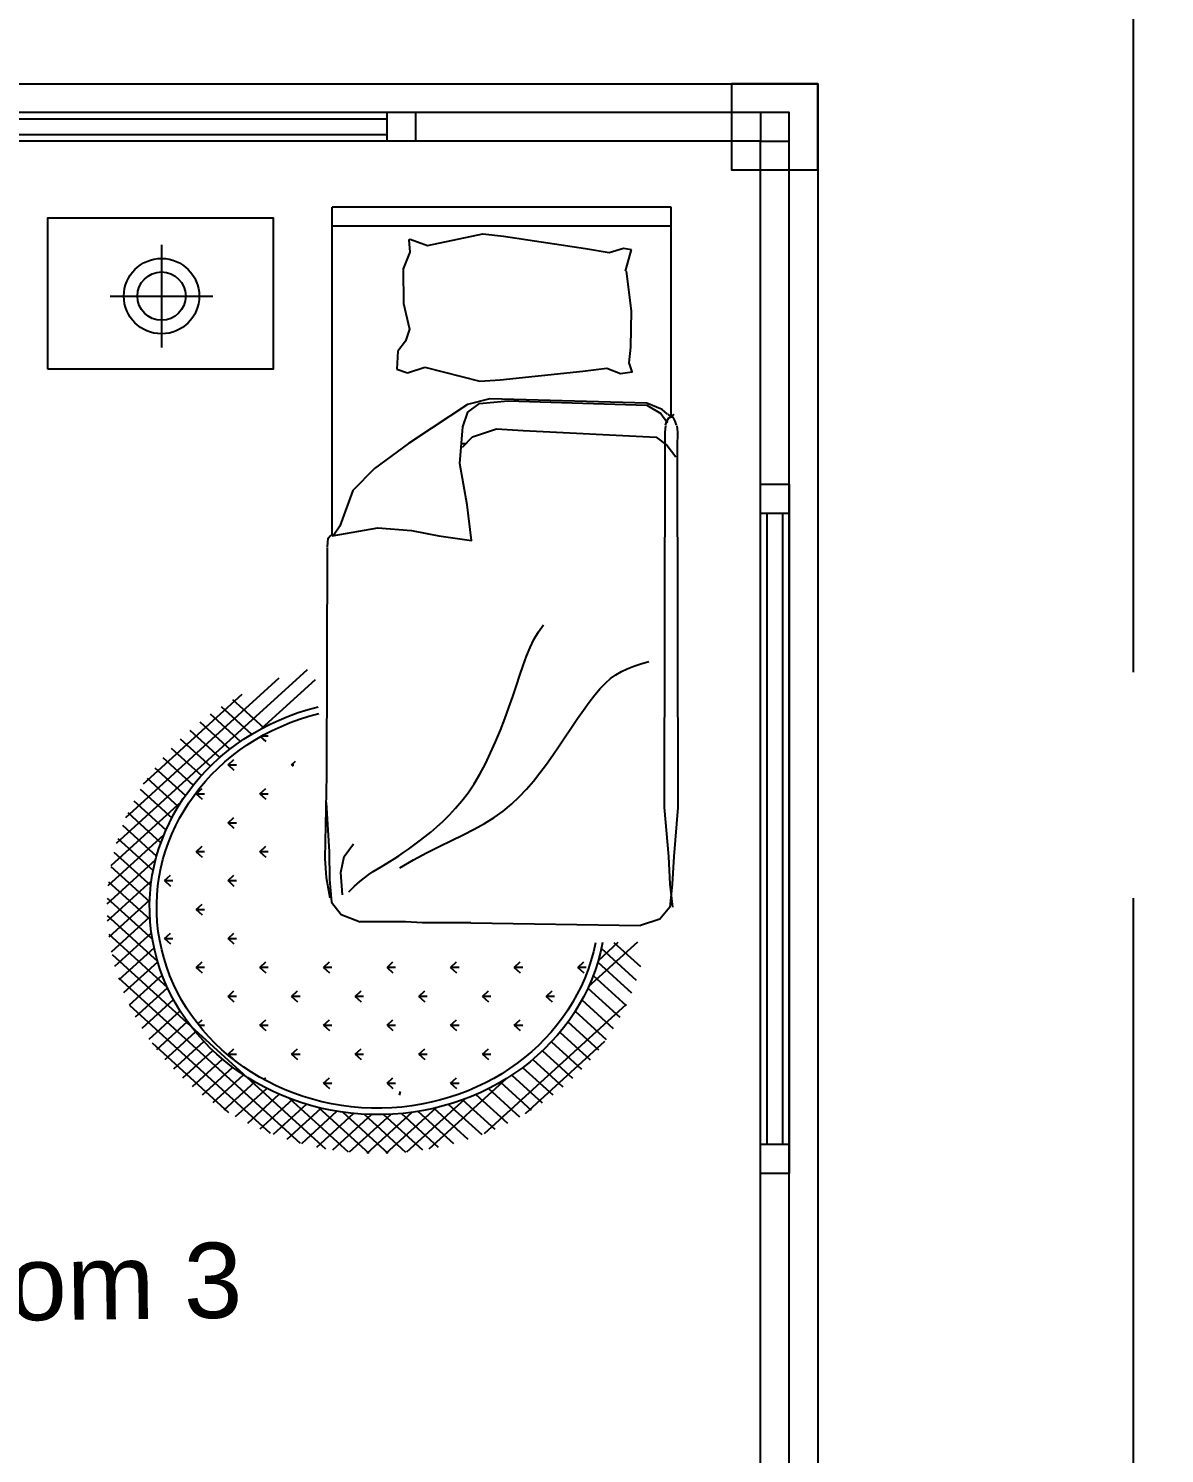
# Model space of a CAD drawing. Header units: metres. Extents: x 428 to 3974, y -4076 to 3914.
# Drawn here: x 1099.29 to 1102.306, y -3846.89 to -3843.108 of the extents above; entities that cross this region are included whole.
import ezdxf

# ---------------------------------------------------------------- set-up
doc = ezdxf.new("R2010")
doc.units = ezdxf.units.M
doc.header["$MEASUREMENT"] = 0
doc.header["$PDMODE"] = 2
doc.linetypes.add('ACAD_ISO02W100', pattern=[15, 12, -3])
for name, color, linetype in [('Dimension', 7, 'Continuous'), ('Edges', 7, 'Continuous'), ('M20 concreting', 3, 'Continuous'), ('ms section', 5, 'Continuous'), ('projected_site_clearence', 150, 'Continuous'), ('wall', 150, 'Continuous'), ('window', 2, 'Continuous')]:
    doc.layers.add(name, color=color, linetype=linetype)
doc.styles.add('labor camp', font='arial.ttf')
doc.dimstyles.new('1@100', dxfattribs={"dimtxt": 0.2, "dimasz": 0.175, "dimexe": 0.18, "dimexo": 0.0625, "dimgap": 0.09, "dimtad": 0, "dimtih": 1, "dimtoh": 1, "dimzin": 0, "dimdsep": 46, "dimtxsty": 'labor camp', "dimblk": 'OBLIQUE', "dimcen": 0.09, "dimadec": 0, "dimazin": 0, "dimtfac": 1, "dimtofl": 0, "dimtmove": 1, "dimatfit": 3, "dimfxl": 0.525, "dimfxlon": 1, "dimtolj": 1, "dimtzin": 0, "dimarcsym": 0})

# ---------------------------------------------------------------- blocks, each defined once
blk = doc.blocks.new('_Oblique')
at = {"color": 0, "linetype": 'ByBlock', "lineweight": -2}
blk.add_line((-0.5, -0.5), (0.5, 0.5), dxfattribs=at)
blk = doc.blocks.new('*D99')
at = {"layer": 'Defpoints', "color": 0, "transparency": 16777216}
for p in [(1101.3857, -3841.6061), (1101.3857, -3843.255), (1101.1571, -3843.3312)]:
    blk.add_point(p, dxfattribs=at)
at = {"layer": 'Dimension', "color": 0, "lineweight": -2, "transparency": 16777216}
for p, q in [((1101.2714, -3841.6061), (1101.2714, -3841.1768)), ((1101.2714, -3841.1768), (1101.4514, -3841.1768)), ((1101.1571, -3842.1311), (1101.1571, -3841.4261)), ((1101.3857, -3842.1311), (1101.3857, -3841.4261)), ((1101.1571, -3841.6061), (1101.3857, -3841.6061))]:
    blk.add_line(p, q, dxfattribs=at)
at = {"layer": 'Dimension', "color": 0, "lineweight": -2, "transparency": 16777216, "xscale": 0.175, "yscale": 0.175, "zscale": 0.175, "rotation": 180}
blk.add_blockref('_Oblique', (1101.1571, -3841.6061), dxfattribs=at)
at = {"layer": 'Dimension', "color": 0, "lineweight": -2, "transparency": 16777216, "xscale": 0.175, "yscale": 0.175, "zscale": 0.175}
blk.add_blockref('_Oblique', (1101.3857, -3841.6061), dxfattribs=at)
at = {"layer": 'Dimension', "color": 0, "transparency": 16777216, "insert": (1101.8012, -3841.1768), "char_height": 0.2, "attachment_point": 5, "style": 'labor camp'}
blk.add_mtext('\\A1;0.23', dxfattribs=at)
blk = doc.blocks.new('*D77')
at = {"layer": 'Defpoints', "color": 0, "transparency": 16777216}
for p in [(1101.3857, -3839.805), (1085.8299, -3843.255), (1101.3857, -3843.255)]:
    blk.add_point(p, dxfattribs=at)
at = {"layer": 'Dimension', "color": 0, "lineweight": -2, "transparency": 16777216}
for p, q in [((1085.8299, -3840.33), (1085.8299, -3839.625)), ((1101.3857, -3840.33), (1101.3857, -3839.625)), ((1085.8299, -3839.805), (1093.1898, -3839.805)), ((1101.3857, -3839.805), (1094.0258, -3839.805))]:
    blk.add_line(p, q, dxfattribs=at)
at = {"layer": 'Dimension', "color": 0, "lineweight": -2, "transparency": 16777216, "xscale": 0.175, "yscale": 0.175, "zscale": 0.175, "rotation": 180}
blk.add_blockref('_Oblique', (1085.8299, -3839.805), dxfattribs=at)
at = {"layer": 'Dimension', "color": 0, "lineweight": -2, "transparency": 16777216, "xscale": 0.175, "yscale": 0.175, "zscale": 0.175}
blk.add_blockref('_Oblique', (1101.3857, -3839.805), dxfattribs=at)
at = {"layer": 'Dimension', "color": 0, "transparency": 16777216, "insert": (1093.6078, -3839.805), "char_height": 0.2, "attachment_point": 5, "style": 'labor camp'}
blk.add_mtext('\\A1;15.56', dxfattribs=at)
blk = doc.blocks.new('*D103')
at = {"layer": 'Defpoints', "color": 0, "transparency": 16777216}
for p in [(1101.2714, -3840.4909), (1097.5452, -3843.3312), (1101.2714, -3843.3312)]:
    blk.add_point(p, dxfattribs=at)
at = {"layer": 'Dimension', "color": 0, "lineweight": -2, "transparency": 16777216}
for p, q in [((1097.5452, -3841.0159), (1097.5452, -3840.3109)), ((1101.2714, -3841.0159), (1101.2714, -3840.3109)), ((1097.5452, -3840.4909), (1099.0586, -3840.4909)), ((1101.2714, -3840.4909), (1099.758, -3840.4909))]:
    blk.add_line(p, q, dxfattribs=at)
at = {"layer": 'Dimension', "color": 0, "lineweight": -2, "transparency": 16777216, "xscale": 0.175, "yscale": 0.175, "zscale": 0.175, "rotation": 180}
blk.add_blockref('_Oblique', (1097.5452, -3840.4909), dxfattribs=at)
at = {"layer": 'Dimension', "color": 0, "lineweight": -2, "transparency": 16777216, "xscale": 0.175, "yscale": 0.175, "zscale": 0.175}
blk.add_blockref('_Oblique', (1101.2714, -3840.4909), dxfattribs=at)
at = {"layer": 'Dimension', "color": 0, "transparency": 16777216, "insert": (1099.4083, -3840.4909), "char_height": 0.2, "attachment_point": 5, "style": 'labor camp'}
blk.add_mtext('\\A1;3.73', dxfattribs=at)
blk = doc.blocks.new('*D104')
at = {"layer": 'Defpoints', "color": 0, "transparency": 16777216}
for p in [(1101.3857, -3843.255), (1101.3857, -3850.936), (1105.3019, -3850.936)]:
    blk.add_point(p, dxfattribs=at)
at = {"layer": 'window', "color": 0, "lineweight": -2, "transparency": 16777216}
for p, q in [((1104.7769, -3843.255), (1105.4819, -3843.255)), ((1105.3019, -3843.255), (1105.3019, -3846.9034)), ((1105.3019, -3850.936), (1105.3019, -3847.2876)), ((1104.7769, -3850.936), (1105.4819, -3850.936))]:
    blk.add_line(p, q, dxfattribs=at)
at = {"layer": 'window', "color": 0, "lineweight": -2, "transparency": 16777216, "xscale": 0.175, "yscale": 0.175, "zscale": 0.175}
for p, rotation in [((1105.3019, -3843.255), 90), ((1105.3019, -3850.936), 270)]:
    blk.add_blockref('_Oblique', p, dxfattribs=dict(at, rotation=rotation))
at = {"layer": 'window', "color": 0, "transparency": 16777216, "insert": (1105.3019, -3847.0955), "char_height": 0.2, "attachment_point": 5, "style": 'labor camp'}
blk.add_mtext('\\A1;7.68', dxfattribs=at)
blk = doc.blocks.new('*D105')
at = {"layer": 'Defpoints', "color": 0, "transparency": 16777216}
for p in [(1101.3095, -3843.3693), (1101.3095, -3847.0955), (1104.3506, -3847.0955)]:
    blk.add_point(p, dxfattribs=at)
at = {"layer": 'window', "color": 0, "lineweight": -2, "transparency": 16777216}
for p, q in [((1103.8256, -3843.3693), (1104.5306, -3843.3693)), ((1104.3506, -3843.3693), (1104.3506, -3845.0402)), ((1104.3506, -3847.0955), (1104.3506, -3845.4246)), ((1103.8256, -3847.0955), (1104.5306, -3847.0955))]:
    blk.add_line(p, q, dxfattribs=at)
at = {"layer": 'window', "color": 0, "lineweight": -2, "transparency": 16777216, "xscale": 0.175, "yscale": 0.175, "zscale": 0.175}
for p, rotation in [((1104.3506, -3843.3693), 90), ((1104.3506, -3847.0955), 270)]:
    blk.add_blockref('_Oblique', p, dxfattribs=dict(at, rotation=rotation))
at = {"layer": 'window', "color": 0, "transparency": 16777216, "insert": (1104.3506, -3845.2324), "char_height": 0.2, "attachment_point": 5, "style": 'labor camp'}
blk.add_mtext('\\A1;3.73', dxfattribs=at)
blk = doc.blocks.new('*D113')
at = {"layer": 'Defpoints', "color": 0, "transparency": 16777216}
for p in [(1100.3177, -3841.6061), (1098.4989, -3843.3312), (1100.3177, -3843.3312)]:
    blk.add_point(p, dxfattribs=at)
at = {"layer": 'window', "color": 0, "lineweight": -2, "transparency": 16777216}
for p, q in [((1098.4989, -3842.1311), (1098.4989, -3841.4261)), ((1100.3177, -3842.1311), (1100.3177, -3841.4261)), ((1098.4989, -3841.6061), (1099.069, -3841.6061)), ((1100.3177, -3841.6061), (1099.7476, -3841.6061))]:
    blk.add_line(p, q, dxfattribs=at)
at = {"layer": 'window', "color": 0, "lineweight": -2, "transparency": 16777216, "xscale": 0.175, "yscale": 0.175, "zscale": 0.175, "rotation": 180}
blk.add_blockref('_Oblique', (1098.4989, -3841.6061), dxfattribs=at)
at = {"layer": 'window', "color": 0, "lineweight": -2, "transparency": 16777216, "xscale": 0.175, "yscale": 0.175, "zscale": 0.175}
blk.add_blockref('_Oblique', (1100.3177, -3841.6061), dxfattribs=at)
at = {"layer": 'window', "color": 0, "transparency": 16777216, "insert": (1099.4083, -3841.6061), "char_height": 0.2, "attachment_point": 5, "style": 'labor camp'}
blk.add_mtext('\\A1;1.82', dxfattribs=at)
blk = doc.blocks.new('*D114')
at = {"layer": 'Defpoints', "color": 0, "transparency": 16777216}
for p in [(1101.1571, -3841.6061), (1101.1571, -3843.255), (1100.3177, -3843.3312)]:
    blk.add_point(p, dxfattribs=at)
at = {"layer": 'window', "color": 0, "lineweight": -2, "transparency": 16777216}
for p, q in [((1100.3177, -3842.1311), (1100.3177, -3841.4261)), ((1101.1571, -3842.1311), (1101.1571, -3841.4261)), ((1100.3177, -3841.6061), (1100.1427, -3841.6061)), ((1101.1571, -3841.6061), (1101.3321, -3841.6061))]:
    blk.add_line(p, q, dxfattribs=at)
at = {"layer": 'window', "color": 0, "lineweight": -2, "transparency": 16777216, "xscale": 0.175, "yscale": 0.175, "zscale": 0.175}
blk.add_blockref('_Oblique', (1100.3177, -3841.6061), dxfattribs=at)
at = {"layer": 'window', "color": 0, "lineweight": -2, "transparency": 16777216, "xscale": 0.175, "yscale": 0.175, "zscale": 0.175, "rotation": 180}
blk.add_blockref('_Oblique', (1101.1571, -3841.6061), dxfattribs=at)
at = {"layer": 'window', "color": 0, "transparency": 16777216, "insert": (1100.7374, -3841.6061), "char_height": 0.2, "attachment_point": 5, "style": 'labor camp'}
blk.add_mtext('\\A1;0.84', dxfattribs=at)
blk = doc.blocks.new('*D83')
at = {"layer": 'Defpoints', "color": 0, "transparency": 16777216}
for p in [(1101.3095, -3844.323), (1101.3095, -3846.1418), (1103.0346, -3846.1418)]:
    blk.add_point(p, dxfattribs=at)
at = {"layer": 'window', "color": 0, "lineweight": -2, "transparency": 16777216}
for p, q in [((1102.5096, -3844.323), (1103.2146, -3844.323)), ((1103.0346, -3844.323), (1103.0346, -3845.0403)), ((1103.0346, -3846.1418), (1103.0346, -3845.4245)), ((1102.5096, -3846.1418), (1103.2146, -3846.1418))]:
    blk.add_line(p, q, dxfattribs=at)
at = {"layer": 'window', "color": 0, "lineweight": -2, "transparency": 16777216, "xscale": 0.175, "yscale": 0.175, "zscale": 0.175}
for p, rotation in [((1103.0346, -3844.323), 90), ((1103.0346, -3846.1418), 270)]:
    blk.add_blockref('_Oblique', p, dxfattribs=dict(at, rotation=rotation))
at = {"layer": 'window', "color": 0, "transparency": 16777216, "insert": (1103.0346, -3845.2324), "char_height": 0.2, "attachment_point": 5, "style": 'labor camp'}
blk.add_mtext('\\A1;1.82', dxfattribs=at)
blk = doc.blocks.new('*D84')
at = {"layer": 'Defpoints', "color": 0, "transparency": 16777216}
for p in [(1101.3095, -3846.1418), (1101.3857, -3846.9812), (1103.0346, -3846.9812)]:
    blk.add_point(p, dxfattribs=at)
at = {"layer": 'window', "color": 0, "lineweight": -2, "transparency": 16777216}
for p, q in [((1102.5096, -3846.1418), (1103.2146, -3846.1418)), ((1103.0346, -3846.1418), (1103.0346, -3846.3694)), ((1103.0346, -3846.9812), (1103.0346, -3846.7536)), ((1102.5096, -3846.9812), (1103.2146, -3846.9812))]:
    blk.add_line(p, q, dxfattribs=at)
at = {"layer": 'window', "color": 0, "lineweight": -2, "transparency": 16777216, "xscale": 0.175, "yscale": 0.175, "zscale": 0.175}
for p, rotation in [((1103.0346, -3846.1418), 90), ((1103.0346, -3846.9812), 270)]:
    blk.add_blockref('_Oblique', p, dxfattribs=dict(at, rotation=rotation))
at = {"layer": 'window', "color": 0, "transparency": 16777216, "insert": (1103.0346, -3846.5615), "char_height": 0.2, "attachment_point": 5, "style": 'labor camp'}
blk.add_mtext('\\A1;0.84', dxfattribs=at)
blk = doc.blocks.new('*D85')
at = {"layer": 'Defpoints', "color": 0, "transparency": 16777216}
for p in [(1101.3857, -3843.255), (1103.0346, -3843.255), (1101.3095, -3843.4836)]:
    blk.add_point(p, dxfattribs=at)
at = {"layer": 'Dimension', "color": 0, "lineweight": -2, "transparency": 16777216}
for p, q in [((1102.5096, -3843.255), (1103.2146, -3843.255)), ((1103.0346, -3843.4836), (1103.0346, -3843.255)), ((1103.0346, -3843.3693), (1103.471, -3843.8399)), ((1102.5096, -3843.4836), (1103.2146, -3843.4836)), ((1103.471, -3843.8399), (1103.651, -3843.8399))]:
    blk.add_line(p, q, dxfattribs=at)
at = {"layer": 'Dimension', "color": 0, "lineweight": -2, "transparency": 16777216, "xscale": 0.175, "yscale": 0.175, "zscale": 0.175}
for p, rotation in [((1103.0346, -3843.255), 90), ((1103.0346, -3843.4836), 270)]:
    blk.add_blockref('_Oblique', p, dxfattribs=dict(at, rotation=rotation))
at = {"layer": 'Dimension', "color": 0, "transparency": 16777216, "insert": (1104.0008, -3843.8399), "char_height": 0.2, "attachment_point": 5, "style": 'labor camp'}
blk.add_mtext('\\A1;0.23', dxfattribs=at)
blk = doc.blocks.new('*D86')
at = {"layer": 'Defpoints', "color": 0, "transparency": 16777216}
for p in [(1101.3857, -3843.4836), (1103.0346, -3843.4836), (1101.3095, -3844.323)]:
    blk.add_point(p, dxfattribs=at)
at = {"layer": 'window', "color": 0, "lineweight": -2, "transparency": 16777216}
for p, q in [((1102.5096, -3843.4836), (1103.2146, -3843.4836)), ((1103.0346, -3843.4836), (1103.0346, -3843.7112)), ((1103.0346, -3844.323), (1103.0346, -3844.0954)), ((1102.5096, -3844.323), (1103.2146, -3844.323))]:
    blk.add_line(p, q, dxfattribs=at)
at = {"layer": 'window', "color": 0, "lineweight": -2, "transparency": 16777216, "xscale": 0.175, "yscale": 0.175, "zscale": 0.175}
for p, rotation in [((1103.0346, -3843.4836), 90), ((1103.0346, -3844.323), 270)]:
    blk.add_blockref('_Oblique', p, dxfattribs=dict(at, rotation=rotation))
at = {"layer": 'window', "color": 0, "transparency": 16777216, "insert": (1103.0346, -3843.9033), "char_height": 0.2, "attachment_point": 5, "style": 'labor camp'}
blk.add_mtext('\\A1;0.84', dxfattribs=at)

msp = doc.modelspace()

# ---------------------------------------------------------------- linework, layer by layer
at = {"color": 7}
for p, q in [((1100.0962, -3844.4522), (1100.0962, -3843.5823)), ((1100.9962, -3844.1387), (1100.9962, -3843.5823)), ((1100.9962, -3844.1387), (1100.9962, -3843.5823)), ((1100.3493, -3843.6841), (1100.4968, -3843.6535)), ((1100.4968, -3843.6535), (1100.5514, -3843.6595)), ((1099.6434, -3843.6824), (1099.6434, -3843.9546)), ((1100.303, -3843.7022), (1100.2848, -3843.7457)), ((1100.2996, -3843.6687), (1100.3039, -3843.6675)), ((1100.2996, -3843.6687), (1100.303, -3843.7022)), ((1100.2996, -3843.6687), (1100.303, -3843.7022)), ((1100.3039, -3843.6675), (1100.3493, -3843.6841)), ((1100.8753, -3843.7525), (1100.8908, -3843.6944)), ((1100.2848, -3843.7457), (1100.2856, -3843.8377)), ((1099.5073, -3843.8185), (1099.7795, -3843.8185)), ((1100.2856, -3843.8377), (1100.3021, -3843.9058)), ((1100.3021, -3843.9058), (1100.2907, -3843.9385)), ((1100.2706, -3843.9645), (1100.2677, -3844.0126)), ((1100.2907, -3843.9385), (1100.2706, -3843.9645)), ((1100.2677, -3844.0126), (1100.296, -3844.0218)), ((1100.296, -3844.0218), (1100.3421, -3844.0071)), ((1100.3421, -3844.0071), (1100.4881, -3844.0444)), ((1100.4881, -3844.0444), (1100.5428, -3844.0408)), ((1100.9811, -3844.1625), (1100.9795, -3844.1792)), ((1100.9795, -3844.1792), (1100.9801, -3844.2184)), ((1101.0114, -3844.1625), (1101.013, -3844.1792)), ((1101.013, -3844.1792), (1101.0124, -3844.2184)), ((1100.4397, -3844.2095), (1100.4518, -3844.2095)), ((1100.9801, -3844.2184), (1100.9778, -3845.1758)), ((1101.0124, -3844.2184), (1101.0146, -3845.1758)), ((1100.0981, -3844.4541), (1100.0959, -3844.4531)), ((1100.082, -3845.09), (1100.0837, -3844.4856)), ((1099.5234, -3845.2707), (1100.031, -3844.8093)), ((1099.5483, -3845.202), (1099.9555, -3844.8319)), ((1099.909, -3844.9663), (1100.0518, -3844.8365)), ((1099.5954, -3845.1132), (1099.8577, -3844.8747)), ((1099.8013, -3844.9077), (1099.8824, -3844.9814)), ((1099.8315, -3844.8891), (1099.9137, -3844.9638)), ((1099.7446, -3844.9483), (1099.8246, -3845.021)), ((1099.7723, -3844.9274), (1099.8527, -3845.0005)), ((1099.7182, -3844.9704), (1099.798, -3845.0429)), ((1099.9063, -3844.9878), (1099.9201, -3845.0003)), ((1099.9098, -3844.9858), (1099.9266, -3844.9858)), ((1099.6692, -3845.0179), (1099.7493, -3845.0908)), ((1099.693, -3844.9936), (1099.7729, -3845.0662)), ((1099.6466, -3845.0434), (1099.7272, -3845.1168)), ((1099.8197, -3845.0626), (1099.8421, -3845.0626)), ((1099.8198, -3845.0627), (1099.8356, -3845.0483)), ((1099.8198, -3845.0627), (1099.8356, -3845.0771)), ((1099.9886, -3845.0626), (1099.9947, -3845.0626)), ((1099.9887, -3845.0627), (1099.9992, -3845.0532)), ((1099.9887, -3845.0627), (1099.9929, -3845.0665)), ((1099.6053, -3845.0981), (1099.6878, -3845.173)), ((1099.6253, -3845.0702), (1099.7067, -3845.1442)), ((1100.0782, -3845.3113), (1100.082, -3845.09)), ((1099.5867, -3845.1272), (1099.6705, -3845.2035)), ((1099.7352, -3845.1394), (1099.7576, -3845.1394)), ((1099.7353, -3845.1395), (1099.7512, -3845.1251)), ((1099.7353, -3845.1395), (1099.7512, -3845.1539)), ((1099.9042, -3845.1394), (1099.9266, -3845.1394)), ((1099.9043, -3845.1395), (1099.9201, -3845.1251)), ((1099.9043, -3845.1395), (1099.9201, -3845.1539)), ((1099.5092, -3845.3297), (1099.6961, -3845.1598)), ((1099.5695, -3845.1577), (1099.6551, -3845.2355)), ((1100.0807, -3845.1628), (1100.088, -3845.2934)), ((1100.9778, -3845.1758), (1100.9891, -3845.3062)), ((1101.0146, -3845.1758), (1101.0033, -3845.3062)), ((1099.5539, -3845.1895), (1099.6416, -3845.2693)), ((1099.8197, -3845.2161), (1099.8421, -3845.2161)), ((1099.8198, -3845.2163), (1099.8356, -3845.2019)), ((1099.8198, -3845.2163), (1099.8356, -3845.2307)), ((1099.5016, -3845.3827), (1099.6498, -3845.248)), ((1099.5398, -3845.2228), (1099.6302, -3845.305)), ((1099.5275, -3845.2577), (1099.6212, -3845.3429)), ((1099.7353, -3845.2931), (1099.7512, -3845.2787)), ((1099.9043, -3845.2931), (1099.9201, -3845.2787)), ((1100.1278, -3845.3059), (1100.1532, -3845.272)), ((1099.4989, -3845.4312), (1099.6278, -3845.314)), ((1099.517, -3845.2942), (1099.6149, -3845.3832)), ((1099.7352, -3845.2929), (1099.7576, -3845.2929)), ((1099.7353, -3845.2931), (1099.7512, -3845.3075)), ((1099.9042, -3845.2929), (1099.9266, -3845.2929)), ((1099.9043, -3845.2931), (1099.9201, -3845.3075)), ((1100.0813, -3845.3628), (1100.0782, -3845.3113)), ((1100.088, -3845.2934), (1100.0897, -3845.3668)), ((1100.1193, -3845.3483), (1100.1278, -3845.3059)), ((1100.9891, -3845.3062), (1100.9929, -3845.3795)), ((1101.0033, -3845.3062), (1100.9995, -3845.3795)), ((1099.5086, -3845.3327), (1099.6119, -3845.4265)), ((1099.6509, -3845.3698), (1099.6667, -3845.3555)), ((1099.8198, -3845.3698), (1099.8356, -3845.3555)), ((1100.0914, -3845.4163), (1100.0813, -3845.3628)), ((1100.0897, -3845.3668), (1100.0945, -3845.4274)), ((1100.1235, -3845.4077), (1100.1193, -3845.3483)), ((1099.4999, -3845.4764), (1099.6166, -3845.3703)), ((1099.5026, -3845.3733), (1099.6128, -3845.4734)), ((1099.6508, -3845.3697), (1099.6732, -3845.3697)), ((1099.6509, -3845.3698), (1099.6667, -3845.3842)), ((1099.8197, -3845.3697), (1099.8421, -3845.3697)), ((1099.8198, -3845.3698), (1099.8356, -3845.3842)), ((1100.9995, -3845.3795), (1100.9928, -3845.4399)), ((1100.9929, -3845.3795), (1100.9996, -3845.4399)), ((1099.4993, -3845.4163), (1099.6189, -3845.525)), ((1099.504, -3845.5187), (1099.6121, -3845.4205)), ((1099.7353, -3845.4466), (1099.7512, -3845.4322)), ((1100.0945, -3845.4274), (1100.1199, -3845.4602)), ((1100.9928, -3845.4399), (1100.9664, -3845.4719)), ((1099.4992, -3845.4623), (1099.6325, -3845.5835)), ((1099.5107, -3845.5587), (1099.6124, -3845.4663)), ((1099.7352, -3845.4465), (1099.7576, -3845.4465)), ((1099.7353, -3845.4466), (1099.7512, -3845.461)), ((1100.1199, -3845.4602), (1100.1706, -3845.4789)), ((1100.2907, -3845.4789), (1100.1706, -3845.4789)), ((1100.3363, -3845.4823), (1100.2907, -3845.4789)), ((1100.9664, -3845.4719), (1100.9152, -3845.4891)), ((1099.5032, -3845.512), (1099.659, -3845.6536)), ((1099.5197, -3845.5966), (1099.6164, -3845.5087)), ((1099.6509, -3845.5234), (1099.6667, -3845.509)), ((1099.8198, -3845.5234), (1099.8356, -3845.509)), ((1100.465, -3845.4823), (1100.3363, -3845.4823)), ((1100.465, -3845.4823), (1100.9152, -3845.4891)), ((1099.5307, -3845.6327), (1099.6234, -3845.5483)), ((1099.6508, -3845.5233), (1099.6732, -3845.5233)), ((1099.6509, -3845.5234), (1099.6667, -3845.5378)), ((1099.8197, -3845.5233), (1099.8421, -3845.5233)), ((1099.8198, -3845.5234), (1099.8356, -3845.5378)), ((1100.7773, -3845.6511), (1100.9076, -3845.5326)), ((1100.8032, -3845.5815), (1100.856, -3845.5335)), ((1100.8114, -3845.5496), (1100.904, -3845.6338)), ((1100.8446, -3845.5337), (1100.9151, -3845.5978)), ((1099.5123, -3845.5664), (1100.0789, -3846.0814)), ((1099.5435, -3845.6671), (1099.6331, -3845.5856)), ((1099.7353, -3845.6002), (1099.7512, -3845.5858)), ((1099.9043, -3845.6002), (1099.9201, -3845.5858)), ((1100.0732, -3845.6002), (1100.089, -3845.5858)), ((1100.2421, -3845.6002), (1100.2579, -3845.5858)), ((1100.411, -3845.6002), (1100.4268, -3845.5858)), ((1100.5799, -3845.6002), (1100.5958, -3845.5858)), ((1100.7488, -3845.6002), (1100.7647, -3845.5858)), ((1100.8016, -3845.5867), (1100.8912, -3845.6681)), ((1099.529, -3845.6276), (1100.0115, -3846.0663)), ((1099.558, -3845.7), (1099.6451, -3845.6208)), ((1099.7352, -3845.6), (1099.7576, -3845.6)), ((1099.7353, -3845.6002), (1099.7512, -3845.6146)), ((1099.9042, -3845.6), (1099.9266, -3845.6)), ((1099.9043, -3845.6002), (1099.9201, -3845.6146)), ((1100.0731, -3845.6), (1100.0955, -3845.6)), ((1100.0732, -3845.6002), (1100.089, -3845.6146)), ((1100.242, -3845.6), (1100.2644, -3845.6)), ((1100.2421, -3845.6002), (1100.2579, -3845.6146)), ((1100.4109, -3845.6), (1100.4333, -3845.6)), ((1100.411, -3845.6002), (1100.4268, -3845.6146)), ((1100.5798, -3845.6), (1100.6022, -3845.6)), ((1100.5799, -3845.6002), (1100.5958, -3845.6146)), ((1100.7488, -3845.6), (1100.7712, -3845.6)), ((1100.7488, -3845.6002), (1100.7647, -3845.6146)), ((1100.7896, -3845.6218), (1100.8766, -3845.701)), ((1099.5741, -3845.7314), (1099.6592, -3845.6541)), ((1099.8198, -3845.677), (1099.8356, -3845.6626)), ((1099.9887, -3845.677), (1100.0045, -3845.6626)), ((1100.1576, -3845.677), (1100.1735, -3845.6626)), ((1100.3265, -3845.677), (1100.3424, -3845.6626)), ((1100.4955, -3845.677), (1100.5113, -3845.6626)), ((1100.6644, -3845.677), (1100.6802, -3845.6626)), ((1100.7755, -3845.6551), (1100.8605, -3845.7324)), ((1099.5581, -3845.7001), (1099.9318, -3846.0398)), ((1099.5917, -3845.7615), (1099.6751, -3845.6857)), ((1099.8197, -3845.6768), (1099.8421, -3845.6768)), ((1099.8198, -3845.677), (1099.8356, -3845.6914)), ((1099.9886, -3845.6768), (1100.011, -3845.6768)), ((1099.9887, -3845.677), (1100.0045, -3845.6914)), ((1100.1575, -3845.6768), (1100.1799, -3845.6768)), ((1100.1576, -3845.677), (1100.1735, -3845.6914)), ((1100.3265, -3845.6768), (1100.3489, -3845.6768)), ((1100.3265, -3845.677), (1100.3424, -3845.6914)), ((1100.4954, -3845.6768), (1100.5178, -3845.6768)), ((1100.4955, -3845.677), (1100.5113, -3845.6914)), ((1100.5005, -3846.0409), (1100.8782, -3845.6976)), ((1100.6643, -3845.6768), (1100.6867, -3845.6768)), ((1100.6644, -3845.677), (1100.6802, -3845.6914)), ((1100.7595, -3845.6866), (1100.8429, -3845.7624)), ((1099.6106, -3845.7903), (1099.6928, -3845.7156)), ((1099.631, -3845.8179), (1099.7122, -3845.7441)), ((1099.7395, -3845.75), (1099.7512, -3845.7394)), ((1099.9043, -3845.7538), (1099.9201, -3845.7394)), ((1100.0732, -3845.7538), (1100.089, -3845.7394)), ((1100.2421, -3845.7538), (1100.2579, -3845.7394)), ((1100.411, -3845.7538), (1100.4268, -3845.7394)), ((1100.5799, -3845.7538), (1100.5958, -3845.7394)), ((1100.7223, -3845.745), (1100.8034, -3845.8187)), ((1100.7417, -3845.7165), (1100.8238, -3845.7912)), ((1099.6527, -3845.8443), (1099.7331, -3845.7711)), ((1099.7423, -3845.7536), (1099.7576, -3845.7536)), ((1099.9042, -3845.7536), (1099.9266, -3845.7536)), ((1099.9043, -3845.7538), (1099.9201, -3845.7681)), ((1100.0731, -3845.7536), (1100.0955, -3845.7536)), ((1100.0732, -3845.7538), (1100.089, -3845.7681)), ((1100.242, -3845.7536), (1100.2644, -3845.7536)), ((1100.2421, -3845.7538), (1100.2579, -3845.7681)), ((1100.4109, -3845.7536), (1100.4333, -3845.7536)), ((1100.411, -3845.7538), (1100.4268, -3845.7681)), ((1100.5798, -3845.7536), (1100.6022, -3845.7536)), ((1100.5799, -3845.7538), (1100.5958, -3845.7681)), ((1100.7013, -3845.7719), (1100.7817, -3845.8451)), ((1099.618, -3845.8007), (1099.8211, -3845.9853)), ((1099.6756, -3845.8695), (1099.7556, -3845.7967)), ((1099.6998, -3845.8935), (1099.7797, -3845.821)), ((1099.8198, -3845.8305), (1099.8356, -3845.8161)), ((1099.9887, -3845.8305), (1100.0045, -3845.8161)), ((1100.1576, -3845.8305), (1100.1735, -3845.8161)), ((1100.3265, -3845.8305), (1100.3424, -3845.8161)), ((1100.4955, -3845.8305), (1100.5113, -3845.8161)), ((1100.6093, -3845.9881), (1100.8201, -3845.7964)), ((1100.6547, -3845.8217), (1100.7345, -3845.8943)), ((1100.6787, -3845.7975), (1100.7587, -3845.8702)), ((1099.7253, -3845.9164), (1099.8052, -3845.8438)), ((1099.8197, -3845.8304), (1099.8421, -3845.8304)), ((1099.8198, -3845.8305), (1099.8356, -3845.8449)), ((1099.9886, -3845.8304), (1100.011, -3845.8304)), ((1099.9887, -3845.8305), (1100.0045, -3845.8449)), ((1100.1575, -3845.8304), (1100.1799, -3845.8304)), ((1100.1576, -3845.8305), (1100.1735, -3845.8449)), ((1100.3265, -3845.8304), (1100.3489, -3845.8304)), ((1100.3265, -3845.8305), (1100.3424, -3845.8449)), ((1100.4954, -3845.8304), (1100.5178, -3845.8304)), ((1100.4955, -3845.8305), (1100.5113, -3845.8449)), ((1100.6291, -3845.8445), (1100.709, -3845.9171)), ((1099.7521, -3845.9382), (1099.8322, -3845.8653)), ((1099.7801, -3845.9587), (1099.8607, -3845.8854)), ((1099.9149, -3845.8976), (1099.9201, -3845.8929)), ((1100.0732, -3845.9073), (1100.089, -3845.8929)), ((1100.2421, -3845.9073), (1100.2579, -3845.8929)), ((1100.3543, -3846.0818), (1100.5602, -3845.8946)), ((1100.411, -3845.9073), (1100.4268, -3845.8929)), ((1100.5734, -3845.8861), (1100.6541, -3845.9594)), ((1100.602, -3845.866), (1100.6822, -3845.9388)), ((1099.8094, -3845.9781), (1099.8908, -3845.9041)), ((1099.8401, -3845.9963), (1099.9226, -3845.9214)), ((1100.0731, -3845.9072), (1100.0955, -3845.9072)), ((1100.0732, -3845.9073), (1100.089, -3845.9217)), ((1100.242, -3845.9072), (1100.2644, -3845.9072)), ((1100.2421, -3845.9073), (1100.2579, -3845.9217)), ((1100.4109, -3845.9072), (1100.4333, -3845.9072)), ((1100.411, -3845.9073), (1100.4268, -3845.9217)), ((1100.5115, -3845.9219), (1100.594, -3845.9969)), ((1100.5433, -3845.9047), (1100.6247, -3845.9787)), ((1099.8721, -3846.0133), (1099.9559, -3845.9371)), ((1099.9056, -3846.0289), (1099.9911, -3845.9512)), ((1099.9406, -3846.0432), (1100.0282, -3845.9635)), ((1099.9829, -3845.9481), (1100.1387, -3846.0897)), ((1100.06, -3845.9721), (1100.1933, -3846.0933)), ((1100.2401, -3846.0934), (1100.3729, -3845.9727)), ((1100.2946, -3846.0899), (1100.4495, -3845.9491)), ((1100.4057, -3845.9639), (1100.4934, -3846.0436)), ((1100.4428, -3845.9516), (1100.5284, -3846.0294)), ((1100.4781, -3845.9376), (1100.5619, -3846.0138)), ((1099.9771, -3846.056), (1100.0675, -3845.9739)), ((1100.0154, -3846.0673), (1100.1091, -3845.9822)), ((1100.0556, -3846.0769), (1100.1534, -3845.988)), ((1100.0978, -3846.0846), (1100.2008, -3845.9909)), ((1100.1243, -3845.9845), (1100.2439, -3846.0932)), ((1100.1424, -3846.0901), (1100.2523, -3845.9902)), ((1100.1811, -3845.9901), (1100.2913, -3846.0902)), ((1100.1896, -3846.0932), (1100.3089, -3845.9848)), ((1100.2327, -3845.9909), (1100.3359, -3846.0848)), ((1100.2803, -3845.9881), (1100.3782, -3846.0772)), ((1100.3247, -3845.9824), (1100.4185, -3846.0676)), ((1100.3664, -3845.9742), (1100.4568, -3846.0564))]:
    msp.add_line(p, q, dxfattribs=at)
for points in [[(1100.9962, -3843.5823), (1100.0962, -3843.5823)], [(1100.0962, -3843.6323), (1100.9962, -3843.6323)], [(1100.5514, -3843.6595), (1100.7692, -3843.6922), (1100.8323, -3843.7028), (1100.8699, -3843.6908), (1100.8908, -3843.6944)], [(1100.5428, -3844.0408), (1100.7619, -3844.0179), (1100.8255, -3844.0101), (1100.8624, -3844.0238), (1100.8931, -3844.0199), (1100.8847, -3843.9957), (1100.8897, -3843.9541), (1100.8912, -3843.8578), (1100.8775, -3843.7525)], [(1100.0962, -3844.4546), (1100.2172, -3844.4334), (1100.3066, -3844.4402), (1100.3795, -3844.4549), (1100.4661, -3844.467), (1100.4544, -3844.3725), (1100.435, -3844.2626), (1100.4435, -3844.1655), (1100.4562, -3844.1263), (1100.4879, -3844.1038), (1100.5639, -3844.0968), (1100.9318, -3844.1078), (1100.9694, -3844.1301), (1100.9853, -3844.1521), (1100.9873, -3844.1541)], [(1100.9871, -3844.1322), (1100.9723, -3844.1193), (1100.9319, -3844.1024), (1100.5152, -3844.0907), (1100.4553, -3844.106), (1100.3595, -3844.1697), (1100.2992, -3844.2095), (1100.2088, -3844.2759), (1100.151, -3844.3347), (1100.117, -3844.4292), (1100.1002, -3844.4539)], [(1100.9816, -3844.1614), (1100.9851, -3844.1502), (1100.9902, -3844.1416), (1100.9962, -3844.1387), (1101.0033, -3844.1324), (1101.0043, -3844.1321)], [(1101.0109, -3844.1614), (1101.0074, -3844.1502), (1101.0023, -3844.1416), (1100.9962, -3844.1387), (1100.9892, -3844.1324), (1100.9881, -3844.1321)], [(1100.4422, -3844.2192), (1100.4693, -3844.1916), (1100.5329, -3844.1709), (1100.6039, -3844.1751), (1100.9565, -3844.1928), (1100.9862, -3844.2151), (1101.0087, -3844.2452)], [(1100.0837, -3844.484), (1100.0854, -3844.4607), (1100.0923, -3844.4537), (1100.0962, -3844.4522)], [(1100.1405, -3845.3992), (1100.1556, -3845.3846), (1100.1694, -3845.3724), (1100.1821, -3845.3622), (1100.194, -3845.3535), (1100.2052, -3845.346), (1100.2161, -3845.3393), (1100.2269, -3845.3329), (1100.2379, -3845.3264), (1100.2492, -3845.3195), (1100.261, -3845.3121), (1100.2732, -3845.3042), (1100.2859, -3845.2956), (1100.2992, -3845.2863), (1100.313, -3845.2762), (1100.3274, -3845.2653), (1100.3424, -3845.2536), (1100.3581, -3845.2409), (1100.3742, -3845.2272), (1100.3908, -3845.2122), (1100.4075, -3845.1957), (1100.4242, -3845.1778), (1100.4408, -3845.1581), (1100.4571, -3845.1365), (1100.473, -3845.113), (1100.4884, -3845.0873), (1100.5031, -3845.0598), (1100.5171, -3845.031), (1100.5304, -3845.0012), (1100.543, -3844.9709), (1100.5549, -3844.9405), (1100.5659, -3844.9103), (1100.5761, -3844.8808), (1100.5856, -3844.8523), (1100.5945, -3844.825), (1100.6033, -3844.799), (1100.6122, -3844.7744), (1100.6218, -3844.7512), (1100.6322, -3844.7295), (1100.644, -3844.7094), (1100.6573, -3844.691)], [(1100.276, -3845.3356), (1100.3121, -3845.3146), (1100.347, -3845.2959), (1100.3807, -3845.279), (1100.413, -3845.2633), (1100.4438, -3845.2484), (1100.4731, -3845.2336), (1100.5006, -3845.2186), (1100.5264, -3845.2027), (1100.5502, -3845.1856), (1100.5723, -3845.1673), (1100.5929, -3845.1479), (1100.6123, -3845.1274), (1100.6306, -3845.1059), (1100.6482, -3845.0836), (1100.6653, -3845.0604), (1100.682, -3845.0366), (1100.6987, -3845.0123), (1100.7152, -3844.9878), (1100.7315, -3844.9635), (1100.7476, -3844.9398), (1100.7633, -3844.9172), (1100.7787, -3844.8961), (1100.7937, -3844.8769), (1100.8081, -3844.8599), (1100.822, -3844.8456), (1100.8358, -3844.8336), (1100.8498, -3844.8235), (1100.8644, -3844.815), (1100.8801, -3844.8076), (1100.8971, -3844.801), (1100.9159, -3844.7948), (1100.937, -3844.7886)]]:
    msp.add_lwpolyline(points, dxfattribs=at)
msp.add_lwpolyline([(1099.3402, -3844.0117), (1099.9402, -3844.0117), (1099.9402, -3843.6117), (1099.3402, -3843.6117)], close=True, dxfattribs=at)
for radius in [0.1001, 0.0641]:
    msp.add_circle((1099.6434, -3843.8185), radius, dxfattribs=at)
at = {"color": 7, "extrusion": (0, 0, -1)}
for major_axis, start_param, end_param in [((0.6059, 0), 0.171492, 4.44842), ((-0.5871, 0), 3.319386, 7.583321)]:
    msp.add_ellipse((1100.2176, -3845.4403), major_axis=major_axis, ratio=0.909091, start_param=start_param, end_param=end_param, dxfattribs=at)
at = {"layer": 'Edges'}
msp.add_line((1100.2765, -3845.9299), (1100.2743, -3845.9395), dxfattribs=at)
at = {"layer": 'M20 concreting'}
msp.add_lwpolyline([(1101.1571, -3843.255), (1101.1571, -3843.4836), (1101.3857, -3843.4836), (1101.3857, -3843.255)], close=True, dxfattribs=at)
at = {"layer": 'ms section'}
msp.add_lwpolyline([(1101.2333, -3843.3312), (1101.2333, -3843.4074), (1101.3095, -3843.4074), (1101.3095, -3843.3312)], close=True, dxfattribs=at)
at = {"layer": 'projected_site_clearence', "linetype": 'ACAD_ISO02W100', "ltscale": 0.2}
msp.add_lwpolyline([(1085.4489, -3848.048), (1085.4489, -3842.4168), (1102.2236, -3842.4168), (1102.2236, -3851.317), (1096.593, -3851.317), (1096.593, -3848.048)], dxfattribs=at)
at = {"layer": 'wall'}
for p, q in [((1086.0585, -3843.255), (1101.3857, -3843.255)), ((1101.3857, -3843.255), (1101.3857, -3850.936)), ((1101.3095, -3843.3312), (1089.7085, -3843.3312)), ((1101.3095, -3847.1336), (1101.3095, -3843.3312)), ((1101.3095, -3847.1336), (1101.3095, -3843.3312)), ((1101.2333, -3843.4074), (1095.0109, -3843.4074)), ((1101.2333, -3847.0574), (1101.2333, -3843.4074)), ((1101.2333, -3847.0574), (1101.2333, -3843.4074))]:
    msp.add_line(p, q, dxfattribs=at)
at = {"layer": 'window', "color": 202}
for p, q in [((1100.2415, -3843.3484), (1098.5751, -3843.3484)), ((1100.2415, -3843.3312), (1100.2415, -3843.4074)), ((1100.3177, -3843.3312), (1100.3177, -3843.4074)), ((1100.2415, -3843.3902), (1098.5751, -3843.3902)), ((1100.3177, -3843.4074), (1098.4989, -3843.4074)), ((1101.2333, -3844.318), (1101.3095, -3844.318)), ((1101.2333, -3846.1468), (1101.2333, -3844.318)), ((1101.3095, -3844.318), (1101.3095, -3846.1468)), ((1101.2333, -3844.3942), (1101.3095, -3844.3942)), ((1101.2505, -3844.3942), (1101.2505, -3846.0706)), ((1101.2923, -3844.3942), (1101.2923, -3846.0706)), ((1101.3095, -3846.0706), (1101.2333, -3846.0706)), ((1101.3095, -3846.1468), (1101.2333, -3846.1468))]:
    msp.add_line(p, q, dxfattribs=at)

# ---------------------------------------------------------------- texts
at = {"layer": 'Dimension', "insert": (1099.3684, -3846.4373), "char_height": 0.2, "attachment_point": 5, "rotation": 0.7029, "style": 'labor camp'}
msp.add_mtext('\\A1;Room 3', dxfattribs=at)

# ---------------------------------------------------------------- dimensions: what is measured, and where the dimension line sits
at = {"layer": 'Dimension'}
for base, p1, p2, picture, middle in [((1101.3857, -3839.805), (1085.8299, -3843.255), (1101.3857, -3843.255), '*D77', (1093.6078, -3839.805)), ((1101.2714, -3840.4909), (1097.5452, -3843.3312), (1101.2714, -3843.3312), '*D103', (1099.4083, -3840.4909)), ((1101.3857, -3841.6061), (1101.1571, -3843.3312), (1101.3857, -3843.255), '*D99', (1101.5414, -3841.1768))]:
    dim = msp.add_linear_dim(base=base, p1=p1, p2=p2, dimstyle='1@100', dxfattribs=at)
    dim.commit()
    dim.dimension.update_dxf_attribs({"geometry": picture, "text_midpoint": middle})
dim = msp.add_linear_dim(base=(1103.0346, -3843.255), p1=(1101.3095, -3843.4836), p2=(1101.3857, -3843.255), angle=90, dimstyle='1@100', dxfattribs=at)
dim.commit()
dim.dimension.update_dxf_attribs({"geometry": '*D85', "text_midpoint": (1103.741, -3843.8399), "dimtype": 160})
at = {"layer": 'window', "color": 0}
for base, p1, p2, picture, middle in [((1100.3177, -3841.6061), (1098.4989, -3843.3312), (1100.3177, -3843.3312), '*D113', (1099.4083, -3841.6061)), ((1101.1571, -3841.6061), (1100.3177, -3843.3312), (1101.1571, -3843.255), '*D114', (1100.7374, -3841.6061))]:
    dim = msp.add_linear_dim(base=base, p1=p1, p2=p2, dimstyle='1@100', dxfattribs=at)
    dim.commit()
    dim.dimension.update_dxf_attribs({"geometry": picture, "text_midpoint": middle})
for base, p1, p2, angle, picture, middle in [((1105.3019, -3850.936), (1101.3857, -3843.255), (1101.3857, -3850.936), 90, '*D104', (1105.3019, -3847.0955)), ((1104.3506, -3847.0955), (1101.3095, -3843.3693), (1101.3095, -3847.0955), 90, '*D105', (1104.3506, -3845.2324)), ((1103.0346, -3843.4836), (1101.3095, -3844.323), (1101.3857, -3843.4836), 90, '*D86', (1103.0346, -3843.9033)), ((1103.0346, -3846.1418), (1101.3095, -3844.323), (1101.3095, -3846.1418), 270, '*D83', (1103.0346, -3845.2324)), ((1103.0346, -3846.9812), (1101.3095, -3846.1418), (1101.3857, -3846.9812), 270, '*D84', (1103.0346, -3846.5615))]:
    dim = msp.add_linear_dim(base=base, p1=p1, p2=p2, angle=angle, dimstyle='1@100', dxfattribs=at)
    dim.commit()
    dim.dimension.update_dxf_attribs({"geometry": picture, "text_midpoint": middle})

doc.saveas('drawing.dxf')
